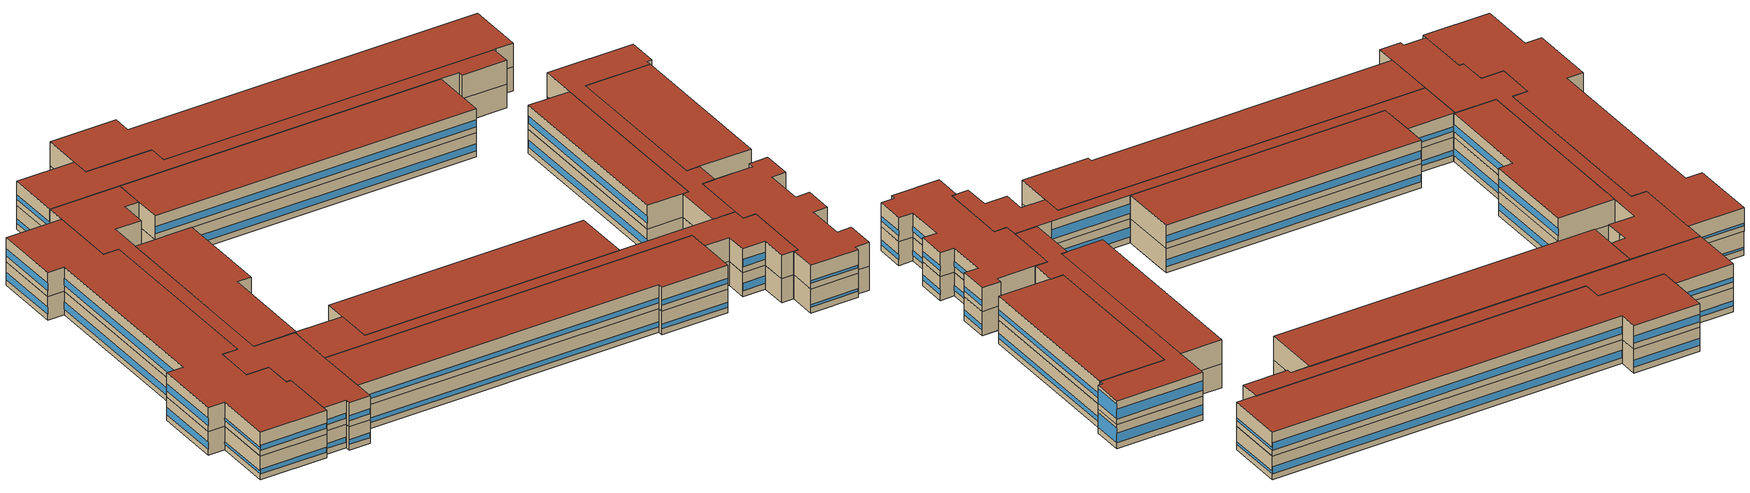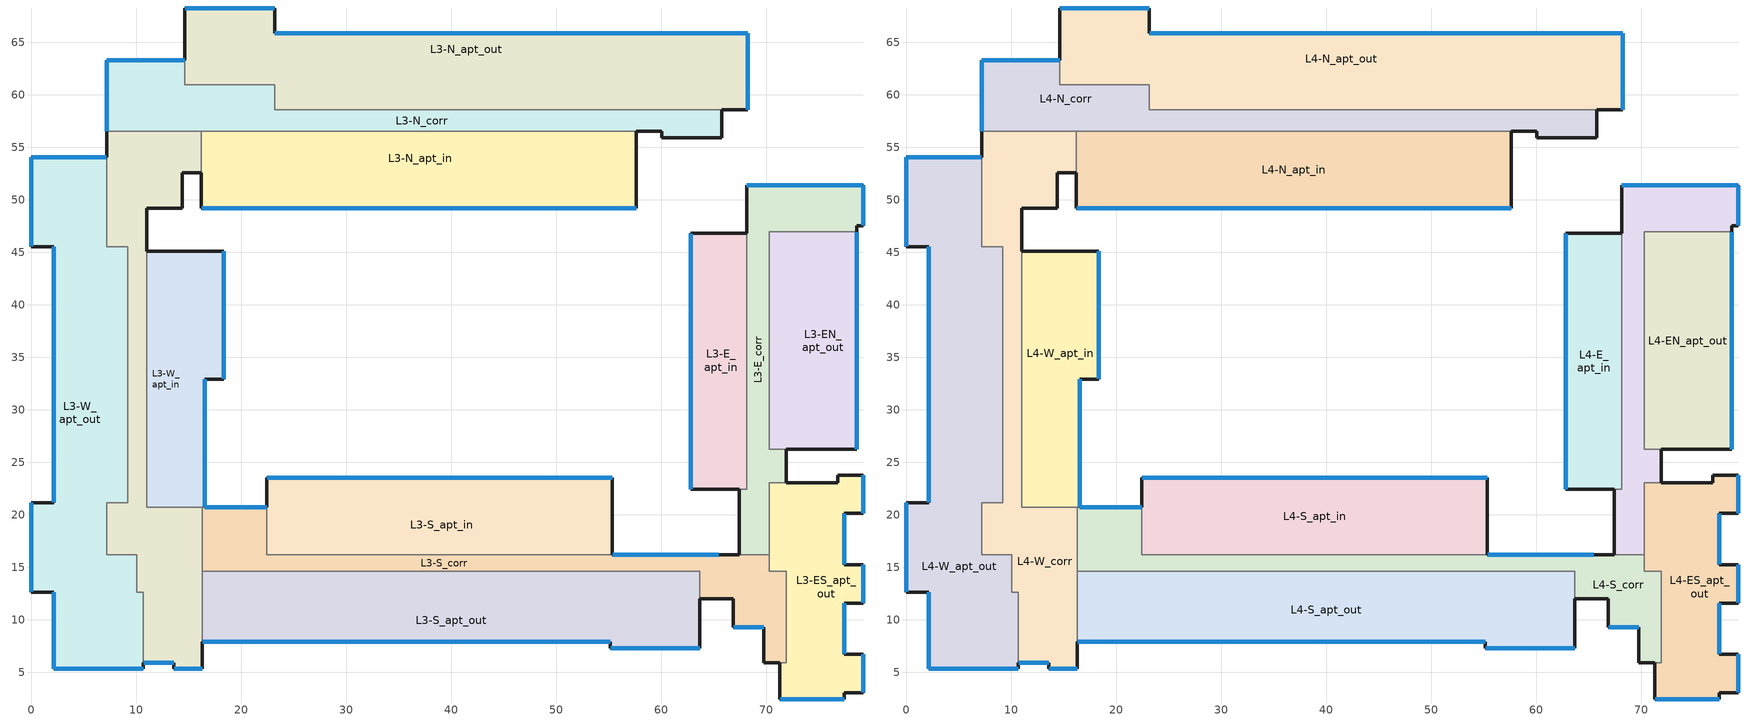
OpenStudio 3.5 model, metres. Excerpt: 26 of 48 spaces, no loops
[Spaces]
L3-ES_apt_out
 floor to L2-E_apt_in: 70.59,23.03 70.59,22.56 70.28,22.56 70.28,23.03 z6.13
 floor to L2-E_corr: 72.24,23.03 72.24,14.59 71.93,14.59 71.93,14.63 70.28,14.63 70.28,22.56 70.59,22.56 70.59,23.03 z6.13; 77.11,23.77 77.11,23.03 76.81,23.03 76.81,23.77 z6.13
 floor to L2-S_corr: 72.24,14.59 72.24,5.92 71.93,5.92 71.93,14.59 z6.13
 floor ground: 71.63,5.92 71.63,2.44 71.32,2.44 71.32,5.92 z6.13
 floor to L2-ES_apt_out: 79.25,23.77 79.25,20.12 77.46,20.12 77.46,15.24 79.25,15.24 79.25,11.58 77.46,11.58 77.46,6.71 79.25,6.71 79.25,3.05 77.46,3.05 77.46,2.44 71.63,2.44 71.63,5.92 72.24,5.92 72.24,23.03 77.11,23.03 77.11,23.77 z6.13
 wall outside: 71.32,5.92 71.32,2.44 77.46,2.44 77.46,3.05 79.25,3.05 79.25,6.71 77.46,6.71 77.46,11.58 79.25,11.58 79.25,15.24 77.46,15.24 77.46,20.12 79.25,20.12 79.25,23.77 76.81,23.77 76.81,23.03 71.93,23.03 z6.13:9.2
 wall to L3-S_corr: 70.28,16.19 70.28,14.63 71.93,14.63 71.93,5.92 71.32,5.92 z6.13:9.2
 wall to L3-E_corr: 71.93,23.03 70.28,23.03 70.28,16.19 z6.13:9.2
 window: 71.35,2.44 77.43,2.44 z6.89:7.2; 77.46,6.73 77.46,11.56 / 77.46,15.27 77.46,20.09 z6.89:7.51; 79.25,20.14 79.25,23.75 / 79.25,11.61 79.25,15.21 / 79.25,3.07 79.25,6.68 z6.89:7.52
L3-W_apt_out
 floor to L2-W_corr: 10.06,16.19 10.06,12.62 7.18,12.62 7.18,16.19 z6.13; 9.17,45.54 9.17,21.16 7.18,21.16 7.18,45.54 z6.13
 floor ground: 7.18,54.07 7.18,12.62 10.67,12.62 10.67,5.31 2.13,5.31 2.13,12.62 0,12.62 0,21.16 2.13,21.16 2.13,45.54 0,45.54 0,54.07 z6.13
 wall outside: 7.18,54.07 0,54.07 0,45.54 2.13,45.54 2.13,21.16 0,21.16 0,12.62 2.13,12.62 2.13,5.31 10.67,5.31 10.67,5.92 z6.13:9.2
 wall to L3-W_corr: 10.67,5.92 10.67,12.62 10.06,12.62 10.06,16.19 7.18,16.19 7.18,21.16 9.17,21.16 9.17,45.54 7.18,45.54 7.18,54.07 z6.13:9.2
 window: 7.15,54.07 0.03,54.07 / 2.13,12.6 2.13,5.33 z6.89:7.2; 2.13,45.51 2.13,21.18 / 0,21.13 0,12.65 / 0,54.05 0,45.56 z6.89:7.82; 2.16,5.31 10.64,5.31 z6.89:7.51
L3-W_corr
 floor to L2-W_corr: 16.19,56.53 16.19,52.9 9.17,52.9 9.17,45.54 7.18,45.54 7.18,55.42 7.79,55.42 7.79,56.53 z6.13; 9.17,21.16 9.17,16.51 13.58,16.51 13.58,12.62 10.06,12.62 10.06,16.19 7.18,16.19 7.18,21.16 z6.13
 floor ground: 7.79,56.53 7.79,55.42 7.18,55.42 7.18,56.53 z6.13; 16.29,20.73 16.29,18.75 14.63,18.75 14.63,20.73 z6.13; 16.19,52.9 16.19,52.57 14.63,52.57 14.63,52.9 z6.13
 floor to L2-W_apt_out: 10.67,12.62 13.58,12.62 13.58,5.92 10.67,5.92 z6.13
 floor to L2-S_corr: 16.29,18.75 16.29,5.31 13.58,5.31 13.58,16.51 14.63,16.51 14.63,18.75 z6.13
 floor to L2-W_apt_in: 14.63,52.9 14.63,52.57 14.36,52.57 14.36,49.21 11.01,49.21 11.01,20.73 14.63,20.73 14.63,16.51 9.17,16.51 9.17,52.9 z6.13
 wall outside: 10.67,5.92 13.58,5.92 13.58,5.31 16.29,5.31 16.29,7.89 / 7.18,56.53 7.18,54.07 / 11.01,45.11 11.01,49.21 14.36,49.21 14.36,51.38 14.36,52.57 16.19,52.57 z6.13:9.2
 wall to L3-W_apt_in: 16.29,20.73 11.01,20.73 11.01,45.11 z6.13:9.2
 wall to L3-S_corr: 16.29,14.59 16.29,20.73 z6.13:9.2
 wall to L3-S_apt_out: 16.29,7.89 16.29,14.59 z6.13:9.2
 wall to L3-N_corr: 16.19,56.53 7.18,56.53 z6.13:9.2
 wall to L3-N_apt_in: 16.19,52.57 16.19,56.53 z6.13:9.2
 window: 10.69,5.92 13.55,5.92 / 13.6,5.31 16.27,5.31 z6.89:7.52
L3-S_corr
 floor to L2-S_corr: 17.35,18.75 17.35,16.51 22.43,16.51 22.43,16.19 22.86,16.19 22.86,14.59 16.29,14.59 16.29,18.75 z6.13; 71.93,14.59 71.93,5.92 69.78,5.92 69.78,9.27 66.88,9.27 66.88,12.01 63.7,12.01 63.7,14.59 z6.13
 floor to L2-E_corr: 70.28,16.19 70.28,14.63 71.93,14.63 71.93,14.59 67.86,14.59 67.86,16.19 z6.13
 floor to L2-S_apt_in: 55.78,16.19 55.78,14.59 22.86,14.59 22.86,16.19 z6.13
 floor ground: 22.43,20.73 22.43,16.51 17.35,16.51 17.35,18.75 16.29,18.75 16.29,20.73 z6.13; 67.86,16.19 67.86,14.59 55.78,14.59 55.78,16.19 z6.13
 wall outside: 67.42,16.19 65.51,16.19 55.35,16.19 / 63.7,12.01 66.88,12.01 66.88,9.27 69.78,9.27 69.78,5.92 71.32,5.92 / 22.43,20.73 16.5,20.73 z6.13:9.2
 wall to L3-E_corr: 70.28,16.19 67.42,16.19 z6.13:9.2
 wall to L3-S_apt_out: 16.29,14.59 63.7,14.59 63.7,12.01 z6.13:9.2
 wall to L3-W_apt_in: 16.5,20.73 16.29,20.73 z6.13:9.2
 wall to L3-S_apt_in: 55.35,16.19 22.43,16.19 22.43,20.73 z6.13:9.2
 window: 66.91,9.27 69.76,9.27 z6.89:7.83; 22.4,20.73 16.52,20.73 z6.89:7.51; 65.48,16.19 55.37,16.19 z6.89:8.13
L3-S_apt_out
 floor to L2-S_corr: 63.7,14.59 63.7,12.01 55.17,12.01 55.17,12.62 16.29,12.62 16.29,14.59 z6.13
 floor to L2-S_apt_out: 55.17,12.62 55.17,12.01 63.7,12.01 63.7,7.28 55.17,7.28 55.17,7.89 16.29,7.89 16.29,12.62 z6.13
 wall outside: 16.29,7.89 55.17,7.89 55.17,7.28 63.7,7.28 63.7,12.01 z6.13:9.2
 window: 16.32,7.89 55.14,7.89 / 55.19,7.28 63.68,7.28 z6.89:7.51
L3-S_apt_in
 floor to L2-S_corr: 22.86,16.51 22.86,16.19 22.43,16.19 22.43,16.51 z6.13
 floor to L2-S_apt_in: 55.35,21.91 55.35,16.19 22.86,16.19 22.86,21.91 z6.13
 floor ground: 55.35,23.51 55.35,21.91 22.86,21.91 22.86,16.51 22.43,16.51 22.43,23.51 z6.13
 wall outside: 55.35,16.19 55.35,23.51 22.43,23.51 22.43,20.73 z6.13:9.2
 window: 55.32,23.51 22.45,23.51 z6.89:7.82
L3-E_corr
 floor to L2-EN_apt_out: 78.64,47.55 78.64,46.94 72.24,46.94 72.24,47.55 z6.13
 floor to L2-E_corr: 71.93,26.21 71.93,23.03 70.59,23.03 70.59,26.21 z6.13; 70.28,22.56 70.28,16.19 67.86,16.19 67.86,22.42 68.15,22.42 68.15,22.56 z6.13; 79.25,51.38 79.25,47.55 72.24,47.55 72.24,46.94 70.59,46.94 70.59,51.38 z6.13
 floor to L2-E_apt_in: 70.28,46.94 70.28,26.21 70.59,26.21 70.59,23.03 70.28,23.03 70.28,22.56 68.15,22.56 68.15,46.94 z6.13
 floor ground: 67.86,22.42 67.86,16.19 67.42,16.19 67.42,22.42 z6.13; 70.59,51.38 70.59,46.94 68.15,46.94 68.15,51.38 z6.13
 wall outside: 67.42,22.42 67.42,16.19 / 78.64,46.94 78.64,47.55 79.25,47.55 79.25,51.38 68.15,51.38 68.15,46.8 / 71.93,23.03 71.93,26.21 z6.13:9.2
 wall to L3-E_apt_in: 68.15,46.8 68.15,22.42 67.42,22.42 z6.13:9.2
 wall to L3-EN_apt_out: 71.93,26.21 70.28,26.21 70.28,46.94 78.64,46.94 z6.13:9.2
 window: 79.22,51.38 68.17,51.38 z6.89:8.13; 79.25,47.57 79.25,51.36 z6.89:8.76
L3-W_apt_in
 floor ground: 18.32,45.11 18.32,32.92 16.5,32.92 16.5,20.73 14.63,20.73 14.63,45.11 z6.13
 floor to L2-W_apt_in: 14.63,45.11 14.63,20.73 11.01,20.73 11.01,45.11 z6.13
 wall outside: 16.5,20.73 16.5,32.92 18.32,32.92 18.32,45.11 11.01,45.11 z6.13:9.2
 window: 16.5,20.75 16.5,32.89 / 18.32,32.94 18.32,45.09 z6.89:7.82
L3-E_apt_in
 floor to L2-E_corr: 68.15,22.56 68.15,22.42 67.86,22.42 67.86,22.56 z6.13
 floor ground: 63.27,46.8 63.27,22.56 67.86,22.56 67.86,22.42 62.84,22.42 62.84,46.8 z6.13
 floor to L2-E_apt_in: 68.15,46.8 68.15,22.56 63.27,22.56 63.27,46.8 z6.13
 wall outside: 68.15,46.8 62.84,46.8 62.84,22.42 67.42,22.42 z6.13:9.2
 window: 62.84,46.77 62.84,22.44 z6.89:7.82
L3-EN_apt_out
 floor to L2-E_apt_in: 70.59,46.94 70.59,26.21 70.28,26.21 70.28,46.94 z6.13
 floor to L2-E_corr: 72.24,46.94 72.24,26.21 70.59,26.21 70.59,46.94 z6.13
 floor to L2-EN_apt_out: 78.64,46.94 78.64,26.21 72.24,26.21 72.24,46.94 z6.13
 wall outside: 71.93,26.21 78.64,26.21 78.64,46.94 z6.13:9.2
 window: 78.64,26.24 78.64,46.91 z6.89:7.51
L3-N_apt_in
 floor to L2-W_corr: 16.45,56.53 16.45,52.9 16.19,52.9 16.19,56.53 z6.13
 floor to L2-N_apt_in: 57.65,56.53 57.65,51.38 16.45,51.38 16.45,56.53 z6.13
 floor ground: 16.45,52.9 16.45,51.38 57.65,51.38 57.65,49.21 16.19,49.21 16.19,52.9 z6.13
 wall outside: 16.19,52.57 16.19,49.21 57.65,49.21 57.65,56.53 z6.13:9.2
 wall to L3-N_corr: 57.65,56.53 16.19,56.53 z6.13:9.2
 window: 16.22,49.21 57.62,49.21 z6.89:7.82
L3-N_corr
 floor ground: 14.63,63.28 14.63,60.35 11.41,60.35 11.41,62.18 7.79,62.18 7.79,56.53 7.18,56.53 7.18,63.28 z6.13; 65.79,55.93 65.79,55.92 60.06,55.92 60.06,55.93 z6.13
 floor to L2-W_corr: 7.79,58.56 16.45,58.56 16.45,56.53 7.79,56.53 z6.13
 floor to L2-N_apt_in: 57.9,58.56 57.9,56.53 16.45,56.53 16.45,58.56 z6.13
 floor to L2-N_corr: 11.41,62.18 11.41,60.35 14.63,60.35 14.63,60.96 23.16,60.96 23.16,58.56 7.79,58.56 7.79,62.18 z6.13; 57.9,58.56 65.79,58.56 65.79,55.93 60.06,55.93 60.06,56.53 57.9,56.53 z6.13
 wall outside: 14.63,63.28 7.18,63.28 7.18,56.53 / 57.65,56.53 60.06,56.53 60.06,55.92 65.79,55.92 65.79,58.56 z6.13:9.2
 wall to L3-N_apt_out: 65.79,58.56 23.16,58.56 23.16,60.96 14.63,60.96 14.63,63.28 z6.13:9.2
 window: 14.61,63.28 7.2,63.28 / 7.18,63.26 7.18,56.55 z6.89:7.51
L3-N_apt_out
 floor to L2-N_corr: 23.16,60.35 66.05,60.35 66.05,58.56 23.16,58.56 z6.13
 floor to L2-N_apt_out: 23.16,68.28 23.16,65.87 68.28,65.87 68.28,60.35 23.16,60.35 23.16,60.96 14.63,60.96 14.63,68.28 z6.13
 floor ground: 68.28,60.35 68.28,58.56 66.05,58.56 66.05,60.35 z6.13
 wall outside: 65.79,58.56 66.05,58.56 68.28,58.56 68.28,65.87 23.16,65.87 23.16,68.28 14.63,68.28 14.63,63.28 z6.13:9.2
 window: 68.25,65.87 23.19,65.87 / 23.14,68.28 14.66,68.28 z6.89:7.82; 68.28,58.59 68.28,65.85 z6.89:7.2
L4-ES_apt_out
 floor to L3-ES_apt_out: 79.25,23.77 79.25,20.12 77.46,20.12 77.46,15.24 79.25,15.24 79.25,11.58 77.46,11.58 77.46,6.71 79.25,6.71 79.25,3.05 77.46,3.05 77.46,2.44 71.32,2.44 71.32,5.92 71.93,5.92 71.93,14.63 70.28,14.63 70.28,23.03 76.81,23.03 76.81,23.77 z9.2
 wall outside: 71.32,5.92 71.32,2.44 77.46,2.44 77.46,3.05 79.25,3.05 79.25,6.71 77.46,6.71 77.46,11.58 79.25,11.58 79.25,15.24 77.46,15.24 77.46,20.12 79.25,20.12 79.25,23.77 76.81,23.77 76.81,23.03 71.93,23.03 z9.2:12.27
 wall to L4-S_corr: 70.28,16.19 70.28,14.63 71.93,14.63 71.93,5.92 71.32,5.92 z9.2:12.27
 wall to L4-E_corr: 71.93,23.03 70.28,23.03 70.28,16.19 z9.2:12.27
 window: 71.35,2.44 77.43,2.44 z9.96:10.27; 77.46,6.73 77.46,11.56 / 77.46,15.27 77.46,20.09 / 79.25,3.07 79.25,6.68 / 79.25,11.61 79.25,15.21 / 79.25,20.14 79.25,23.75 z9.96:10.58
 roof outside: 77.46,2.44 77.46,3.05 79.25,3.05 79.25,6.71 77.46,6.71 77.46,11.58 79.25,11.58 79.25,15.24 77.46,15.24 77.46,20.12 79.25,20.12 79.25,23.77 76.81,23.77 76.81,23.03 70.28,23.03 70.28,14.63 71.93,14.63 71.93,5.92 71.32,5.92 71.32,2.44 z12.27
L4-W_apt_out
 floor to L3-W_apt_out: 7.18,54.07 7.18,45.54 9.17,45.54 9.17,21.16 7.18,21.16 7.18,16.19 10.06,16.19 10.06,12.62 10.67,12.62 10.67,5.31 2.13,5.31 2.13,12.62 0,12.62 0,21.16 2.13,21.16 2.13,45.54 0,45.54 0,54.07 z9.2
 wall outside: 7.18,54.07 0,54.07 0,45.54 2.13,45.54 2.13,21.16 0,21.16 0,12.62 2.13,12.62 2.13,5.31 10.67,5.31 10.67,5.92 z9.2:12.27
 wall to L4-W_corr: 10.67,5.92 10.67,12.62 10.06,12.62 10.06,16.19 7.18,16.19 7.18,21.16 9.17,21.16 9.17,45.54 7.18,45.54 7.18,54.07 z9.2:12.27
 window: 7.15,54.07 0.03,54.07 / 2.13,12.6 2.13,5.33 z9.96:10.27; 2.13,45.51 2.13,21.18 z9.96:10.88; 0,54.05 0,45.56 / 0,21.13 0,12.65 z9.96:10.89; 2.16,5.31 10.64,5.31 z9.96:10.58
 roof outside: 10.67,5.31 10.67,12.62 10.06,12.62 10.06,16.19 7.18,16.19 7.18,21.16 9.17,21.16 9.17,45.54 7.18,45.54 7.18,54.07 0,54.07 0,45.54 2.13,45.54 2.13,21.16 0,21.16 0,12.62 2.13,12.62 2.13,5.31 z12.27
L4-W_corr
 floor to L3-W_corr: 16.19,56.53 16.19,52.57 14.36,52.57 14.36,49.21 11.01,49.21 11.01,20.73 16.29,20.73 16.29,5.31 13.58,5.31 13.58,5.92 10.67,5.92 10.67,12.62 10.06,12.62 10.06,16.19 7.18,16.19 7.18,21.16 9.17,21.16 9.17,45.54 7.18,45.54 7.18,56.53 z9.2
 wall outside: 7.18,56.53 7.18,54.07 / 11.01,45.11 11.01,49.21 14.36,49.21 14.36,51.38 14.36,52.57 16.19,52.57 / 10.67,5.92 13.58,5.92 13.58,5.31 16.29,5.31 16.29,7.89 z9.2:12.27
 wall to L4-N_corr: 16.19,56.53 7.18,56.53 z9.2:12.27
 wall to L4-N_apt_in: 16.19,52.57 16.19,56.53 z9.2:12.27
 wall to L4-W_apt_in: 16.29,20.73 11.01,20.73 11.01,45.11 z9.2:12.27
 wall to L4-S_corr: 16.29,14.59 16.29,20.73 z9.2:12.27
 wall to L4-S_apt_out: 16.29,7.89 16.29,14.59 z9.2:12.27
 window: 13.6,5.31 16.27,5.31 / 10.69,5.92 13.55,5.92 z9.96:10.59
 roof outside: 16.29,5.31 16.29,20.73 11.01,20.73 11.01,49.21 14.36,49.21 14.36,52.57 16.19,52.57 16.19,56.53 7.18,56.53 7.18,45.54 9.17,45.54 9.17,21.16 7.18,21.16 7.18,16.19 10.06,16.19 10.06,12.62 10.67,12.62 10.67,5.92 13.58,5.92 13.58,5.31 z12.27
L4-S_corr
 floor to L3-S_corr: 22.43,20.73 22.43,16.19 70.28,16.19 70.28,14.63 71.93,14.63 71.93,5.92 69.78,5.92 69.78,9.27 66.88,9.27 66.88,12.01 63.7,12.01 63.7,14.59 16.29,14.59 16.29,20.73 z9.2
 wall outside: 22.43,20.73 16.5,20.73 / 67.42,16.19 65.51,16.19 55.35,16.19 / 63.7,12.01 66.88,12.01 66.88,9.27 69.78,9.27 69.78,5.92 71.32,5.92 z9.2:12.27
 wall to L4-S_apt_out: 16.29,14.59 63.7,14.59 63.7,12.01 z9.2:12.27
 wall to L4-W_apt_in: 16.5,20.73 16.29,20.73 z9.2:12.27
 wall to L4-S_apt_in: 55.35,16.19 22.43,16.19 22.43,20.73 z9.2:12.27
 wall to L4-E_corr: 70.28,16.19 67.42,16.19 z9.2:12.27
 window: 66.91,9.27 69.76,9.27 z9.96:10.9; 22.4,20.73 16.52,20.73 z9.96:10.58; 65.48,16.19 55.37,16.19 z9.96:11.19
 roof outside: 71.93,5.92 71.93,14.63 70.28,14.63 70.28,16.19 22.43,16.19 22.43,20.73 16.29,20.73 16.29,14.59 63.7,14.59 63.7,12.01 66.88,12.01 66.88,9.27 69.78,9.27 69.78,5.92 z12.27
L4-S_apt_out
 floor to L3-S_apt_out: 63.7,14.59 63.7,7.28 55.17,7.28 55.17,7.89 16.29,7.89 16.29,14.59 z9.2
 wall outside: 16.29,7.89 55.17,7.89 55.17,7.28 63.7,7.28 63.7,12.01 z9.2:12.27
 window: 55.19,7.28 63.68,7.28 / 16.32,7.89 55.14,7.89 z9.96:10.58
 roof outside: 63.7,7.28 63.7,14.59 16.29,14.59 16.29,7.89 55.17,7.89 55.17,7.28 z12.27
L4-S_apt_in
 floor to L3-S_apt_in: 55.35,23.51 55.35,16.19 22.43,16.19 22.43,23.51 z9.2
 wall outside: 55.35,16.19 55.35,23.51 22.43,23.51 22.43,20.73 z9.2:12.27
 window: 55.32,23.51 22.45,23.51 z9.96:10.88
 roof outside: 55.35,16.19 55.35,23.51 22.43,23.51 22.43,16.19 z12.27
L4-E_corr
 floor to L3-E_corr: 79.25,51.38 79.25,47.55 78.64,47.55 78.64,46.94 70.28,46.94 70.28,26.21 71.93,26.21 71.93,23.03 70.28,23.03 70.28,16.19 67.42,16.19 67.42,22.42 68.15,22.42 68.15,51.38 z9.2
 wall outside: 67.42,22.42 67.42,16.19 / 78.64,46.94 78.64,47.55 79.25,47.55 79.25,51.38 68.15,51.38 68.15,46.8 / 71.93,23.03 71.93,26.21 z9.2:12.27
 wall to L4-E_apt_in: 68.15,46.8 68.15,22.42 67.42,22.42 z9.2:12.27
 wall to L4-EN_apt_out: 71.93,26.21 70.28,26.21 70.28,46.94 78.64,46.94 z9.2:12.27
 window: 79.22,51.38 68.17,51.38 z9.96:11.19; 79.25,47.57 79.25,51.36 z9.96:11.83
 roof outside: 70.28,16.19 70.28,23.03 71.93,23.03 71.93,26.21 70.28,26.21 70.28,46.94 78.64,46.94 78.64,47.55 79.25,47.55 79.25,51.38 68.15,51.38 68.15,22.42 67.42,22.42 67.42,16.19 z12.27
L4-W_apt_in
 floor to L3-W_apt_in: 18.32,45.11 18.32,32.92 16.5,32.92 16.5,20.73 11.01,20.73 11.01,45.11 z9.2
 wall outside: 16.5,20.73 16.5,32.92 18.32,32.92 18.32,45.11 11.01,45.11 z9.2:12.27
 window: 18.32,32.94 18.32,45.09 / 16.5,20.75 16.5,32.89 z9.96:10.89
 roof outside: 16.5,20.73 16.5,32.92 18.32,32.92 18.32,45.11 11.01,45.11 11.01,20.73 z12.27
L4-E_apt_in
 floor to L3-E_apt_in: 68.15,46.8 68.15,22.42 62.84,22.42 62.84,46.8 z9.2
 wall outside: 68.15,46.8 62.84,46.8 62.84,22.42 67.42,22.42 z9.2:12.27
 window: 62.84,46.77 62.84,22.44 z9.96:10.88
 roof outside: 68.15,22.42 68.15,46.8 62.84,46.8 62.84,22.42 z12.27
L4-EN_apt_out
 floor to L3-EN_apt_out: 70.28,46.94 78.64,46.94 78.64,26.21 70.28,26.21 z9.2
 wall outside: 71.93,26.21 78.64,26.21 78.64,46.94 z9.2:12.27
 window: 78.64,26.24 78.64,46.91 z9.96:10.58
 roof outside: 78.64,26.21 78.64,46.94 70.28,46.94 70.28,26.21 z12.27
L4-N_apt_in
 floor to L3-N_apt_in: 57.65,56.53 57.65,49.21 16.19,49.21 16.19,56.53 z9.2
 wall outside: 16.19,52.57 16.19,49.21 57.65,49.21 57.65,56.53 z9.2:12.27
 wall to L4-N_corr: 57.65,56.53 16.19,56.53 z9.2:12.27
 window: 16.22,49.21 57.62,49.21 z9.96:10.88
 roof outside: 57.65,49.21 57.65,56.53 16.19,56.53 16.19,49.21 z12.27
L4-N_corr
 floor to L3-N_corr: 14.63,63.28 14.63,60.96 23.16,60.96 23.16,58.56 65.79,58.56 65.79,55.92 60.06,55.92 60.06,56.53 7.18,56.53 7.18,63.28 z9.2
 wall outside: 14.63,63.28 7.18,63.28 7.18,56.53 / 57.65,56.53 60.06,56.53 60.06,55.92 65.79,55.92 65.79,58.56 z9.2:12.27
 wall to L4-N_apt_out: 65.79,58.56 23.16,58.56 23.16,60.96 14.63,60.96 14.63,63.28 z9.2:12.27
 window: 14.6,63.28 7.2,63.28 / 7.18,63.26 7.18,56.55 z9.96:10.58
 roof outside: 65.79,55.92 65.79,58.56 23.16,58.56 23.16,60.96 14.63,60.96 14.63,63.28 7.18,63.28 7.18,56.53 60.06,56.53 60.06,55.92 z12.27
L4-N_apt_out
 floor to L3-N_apt_out: 23.16,68.28 23.16,65.87 68.28,65.87 68.28,58.56 23.16,58.56 23.16,60.96 14.63,60.96 14.63,68.28 z9.2
 wall outside: 65.79,58.56 66.05,58.56 68.28,58.56 68.28,65.87 23.16,65.87 23.16,68.28 14.63,68.28 14.63,63.28 z9.2:12.27
 window: 68.25,65.87 23.19,65.87 z9.96:10.88; 23.14,68.28 14.66,68.28 z9.96:10.89; 68.28,58.59 68.28,65.85 z9.96:10.27
 roof outside: 68.28,58.56 68.28,65.87 23.16,65.87 23.16,68.28 14.63,68.28 14.63,60.96 23.16,60.96 23.16,58.56 z12.27
[Building]
M6 Prop: Building Sector Type=Residential; Nominal Floor to Floor Height {m}=3.048; Space Type=M6 Mid-riseApartment Apartment; Default Construction Set=M6 ClimateZone 5-6 (m apt) ConstSet; Default Schedule Set=Mid-riseApartment Apartment Schedules
[ClimateZones]
Climate Zone Institution Name 1=ASHRAE; Climate Zone Document Name 1=ANSI/ASHRAE Standard 169; Climate Zone Document Year 1=2006; Climate Zone Institution Name 2=CEC; Climate Zone Document Name 2=California Climate Zone Descriptions; Climate Zone Document Year 2=1995
[Site]
Broomfield Jeffco  Boulder   S: Latitude {deg}=40.13; Longitude {deg}=-105.24; Time Zone {hr}=-7; Elevation {m}=1689
[SizingPeriod:DesignDay] Barometric Pressure {Pa}=81198; Sky Clearness=0; Rain Indicator=No; Snow Indicator=No; Day of Month=21; Daylight Saving Time Indicator=No; Dry-Bulb Temperature Range Modifier Type=DefaultMultipliers
Name | Maximum Dry-Bulb Temperature {C} | Daily Dry-Bulb Temperature Range {deltaC} | Wind Speed {m/s} | Wind Direction {deg} | Month | Day Type | Humidity Condition Type | Wetbulb or DewPoint at Maximum Dry-Bulb {C} | Solar Model Indicator | ASHRAE Clear Sky Optical Depth for Beam Irradiance | ASHRAE Clear Sky Optical Depth for Diffuse Irradiance
Denver Centennial  Golden   N Ann Htg 99.6% Condns DB | -18.8 | 0 | 3 | 340 | 12 | WinterDesignDay | Wetbulb | -18.8 | ASHRAEClearSky
Denver Centennial  Golden   N Ann Clg .4% Condns DP=>MDB | 20.2 | 15.2 | 4.9 | 0 | 7 | SummerDesignDay | Dewpoint | 16.1 | ASHRAETau | 0.424 | 2.025
Denver Centennial  Golden   N Ann Htg Wind 99.6% Condns WS=>MCDB | 3.9 | 0 | 12.2 | 340 | 12 | WinterDesignDay | Wetbulb | 3.9 | ASHRAEClearSky
Denver Centennial  Golden   N Ann Clg .4% Condns DB=>MWB | 33 | 15.2 | 4.9 | 0 | 7 | SummerDesignDay | Wetbulb | 15.7 | ASHRAETau | 0.424 | 2.025
[DefaultSurfaceConstructions]
Name | Floor Construction | Wall Construction | Roof Ceiling Construction
ASHRAE 90.1-2004 ClimateZone 5-6 (m apt) Exterior DefSurfCons | 000 ExtSlabCarpet 4in ClimateZone 1-8 | M6 ExtWall WoodFrame ClimateZone 4-6 | M6 ExtRoof IEAD ClimateZone 5-6
000 Interior DefSurfCons 2 | 000 Interior Floor | 000 Interior Wall | 000 Interior Ceiling
000 Ground DefSurfCons 2 | 000 ExtSlabCarpet 4in ClimateZone 1-8 | 000 ExtSlabCarpet 4in ClimateZone 1-8 | 000 ExtSlabCarpet 4in ClimateZone 1-8
[Construction]
000 ExtSlabCarpet 4in ClimateZone 1-8: MAT-CC05 4 HW CONCRETE, CP02 CARPET PAD
000 Interior Wall: 000 G01a 19mm gypsum board, 000 F04 Wall air space resistance, 000 G01a 19mm gypsum board
000 Interior Ceiling: 000 M11 100mm lightweight concrete, 000 F05 Ceiling air space resistance, 000 F16 Acoustic tile
000 Exterior Door: 000 F08 Metal surface, 000 I01 25mm insulation board
000 Exterior Window: 000 Clear 3mm, 000 Air 13mm, 000 Clear 3mm
000 Interior Window: 000 Clear 3mm
000 Interior Door; 000 Interior Partition: 000 G05 25mm wood
M6 Win CZ 5 0.26_0.24: Fixed Window U0.26/S0.24/V0.65
M6 ExtWall WoodFrame ClimateZone 4-6: 1IN Stucco 2, Wood Frame NonRes Wall Insulation-3.45, 1/2IN Gypsum 2
M6 ExtRoof IEAD ClimateZone 5-6: Roof Membrane 1, IEAD NonRes Roof Insulation-5.75, Metal Roofing
000 Interior Floor: 000 F16 Acoustic tile, 000 F05 Ceiling air space resistance, 000 M11 100mm lightweight concrete
[Material]
Name | Roughness | Thickness {m} | Conductivity {W/m-K} | Density {kg/m3} | Specific Heat {J/kg-K} | Thermal Absorptance | Solar Absorptance | Visible Absorptance
MAT-CC05 4 HW CONCRETE | Rough | 0.1016 | 1.311 | 2240 | 836.8 | 0.9 | 0.7 | 0.7
Metal Roofing | MediumSmooth | 0.0015 | 45.006 | 7680 | 418.4 | 0.9 | 0.3 | 0.3
000 G01a 19mm gypsum board | MediumSmooth | 0.019 | 0.16 | 800 | 1090
000 M11 100mm lightweight concrete | MediumRough | 0.1016 | 0.53 | 1280 | 840
000 F16 Acoustic tile | MediumSmooth | 0.0191 | 0.06 | 368 | 590
000 F08 Metal surface | Smooth | 0.0008 | 45.28 | 7824 | 500
000 I01 25mm insulation board | MediumRough | 0.0254 | 0.03 | 43 | 1210
000 G05 25mm wood | MediumSmooth | 0.0254 | 0.15 | 608 | 1630
Roof Membrane 1 | VeryRough | 0.0095 | 0.16 | 1121.29 | 1460 | 0.9 | 0.7 | 0.7
IEAD NonRes Roof Insulation-5.75 | MediumRough | 0.268738 | 0.049 | 265 | 836.8 | 0.9 | 0.7 | 0.7
Wood Frame NonRes Wall Insulation-3.45 | MediumRough | 0.153532 | 0.049 | 265 | 836.8 | 0.9 | 0.7 | 0.7
1IN Stucco 2 | Smooth | 0.0253 | 0.6918 | 1858 | 837 | 0.9 | 0.92 | 0.92
1/2IN Gypsum 2 | Smooth | 0.0127 | 0.16 | 784.9 | 830 | 0.9 | 0.92 | 0.92
[Material:NoMass]
CP02 CARPET PAD: Roughness=Smooth; Thermal Resistance {m2-K/W}=0.1; Thermal Absorptance=0.9; Solar Absorptance=0.7; Visible Absorptance=0.8
[Material:AirGap]
Name | Thermal Resistance
000 F04 Wall air space resistance | 0.15
000 F05 Ceiling air space resistance | 0.18
[DefaultSubSurfaceConstructions] Glass Door Construction=000 Exterior Window; Skylight Construction=000 Exterior Window; Tubular Daylight Dome Construction=000 Interior Window; Tubular Daylight Diffuser Construction=000 Interior Window
Name | Fixed Window Construction | Operable Window Construction | Door Construction
ASHRAE 90.1-2004 ClimateZone 5-6 (m apt) Exterior DefSubCons | M6 Win CZ 5 0.26_0.24 | M6 Win CZ 5 0.26_0.24 | 000 Exterior Door
000 Interior DefSubCons 2 | 000 Interior Window | 000 Interior Window | 000 Interior Door
[WindowMaterial:Glazing]
000 Clear 3mm: Optical Data Type=SpectralAverage; Thickness=0.003; Solar Transmittance at Normal Incidence=0.837; Front Side Solar Reflectance at Normal Incidence=0.075; Back Side Solar Reflectance at Normal Incidence=0.075; Visible Transmittance at Normal Incidence=0.898; Front Side Visible Reflectance at Normal Incidence=0.081; Back Side Visible Reflectance at Normal Incidence=0.081; Infrared Transmittance at Normal Incidence=0; Front Side Infrared Hemispherical Emissivity=0.84; Back Side Infrared Hemispherical Emissivity=0.84; Conductivity=0.9
[WindowMaterial:SimpleGlazingSystem]
Fixed Window U0.26/S0.24/V0.65: U-Factor=1.47628; Solar Heat Gain Coefficient=0.24; Visible Transmittance=0.65
[WindowMaterial:Gas]
000 Air 13mm: Gas Type=Air; Thickness=0.0127
[DefaultConstructionSet]
M6 ClimateZone 5-6 (m apt) ConstSet: Default Exterior Surface Constructions=ASHRAE 90.1-2004 ClimateZone 5-6 (m apt) Exterior DefSurfCons; Default Interior Surface Constructions=000 Interior DefSurfCons 2; Default Ground Contact Surface Constructions=000 Ground DefSurfCons 2; Default Exterior SubSurface Constructions=ASHRAE 90.1-2004 ClimateZone 5-6 (m apt) Exterior DefSubCons; Default Interior SubSurface Constructions=000 Interior DefSubCons 2; Interior Partition Construction=000 Interior Partition
[DefaultScheduleSet] People Activity Level Schedule=Mid-riseApartment Activity; Infiltration Schedule=Mid-riseApartment Infil
Name | Number of People Schedule | Lighting Schedule | Electric Equipment Schedule
Mid-riseApartment Corridor Schedules | Mid-riseApartment Corridor Bldg Occ (no lunch) | Mid-riseApartment Corridor Light - MFHR | Mid-riseApartment Corridor Equip MFHR
Mid-riseApartment Apartment Schedules | Mid-riseApartment Apartment Occ | Mid-riseApartment Apartment Light - MFHR | Mid-riseApartment Apartment Equip - MFHR
[Lights:Definition] Design Level Calculation Method=Watts/Area
Name | Watts per Space Floor Area
M6 Mid-riseApartment Apartment LightsDef | 3.336809
M6 Mid-riseApartment Corridor LightsDef | 5.274311
[DesignSpecification:OutdoorAir] Outdoor Air Method=Sum; Outdoor Air Flow per Person=0; Outdoor Air Flow Rate=0; Outdoor Air Flow Air Changes per Hour=0; Outdoor Air Flow Rate Fraction Schedule=Always On Discrete 1
Name | Outdoor Air Flow per Floor Area
Mid-riseApartment Apartment Outdoor Air | 0.000246385
Mid-riseApartment Corridor Outdoor Air | 0.000429509
[People:Definition] Number of People Calculation Method=People/Area; Fraction Radiant=0.3
Name | People per Space Floor Area
Mid-riseApartment Apartment PeopDef | 0.0349504
Mid-riseApartment Corridor PeopDef | 0.0107639
[ElectricEquipment:Definition] Design Level Calculation Method=Watts/Area
Name | Watts per Space Floor Area | Fraction Radiant
M6 Mid-riseApartment Apartment ElecDef | 14.53127 | 0
M6 Mid-riseApartment Corridor ElecDef | 2.15278
[ThermostatSetpoint:DualSetpoint]
Name | Heating Setpoint Temperature Schedule | Cooling Setpoint Temperature Schedule
Thermostat Setpoint Dual Setpoint 1; Thermostat Setpoint Dual Setpoint 23; Thermostat Setpoint Dual Setpoint 24; Thermostat Setpoint Dual Setpoint 25; Thermostat Setpoint Dual Setpoint 27; Thermostat Setpoint Dual Setpoint 28; Thermostat Setpoint Dual Setpoint 30; Thermostat Setpoint Dual Setpoint 31; Thermostat Setpoint Dual Setpoint 33; Thermostat Setpoint Dual Setpoint 34; Thermostat Setpoint Dual Setpoint 36; Thermostat Setpoint Dual Setpoint 37; Thermostat Setpoint Dual Setpoint 38; Thermostat Setpoint Dual Setpoint 40; Thermostat Setpoint Dual Setpoint 41; Thermostat Setpoint Dual Setpoint 43; Thermostat Setpoint Dual Setpoint 44; Thermostat Setpoint Dual Setpoint 46 | Mid-riseApartment Apartment HtgSetp | Mid-riseApartment Apartment ClgSetp
Thermostat Setpoint Dual Setpoint 3; Thermostat Setpoint Dual Setpoint 5; Thermostat Setpoint Dual Setpoint 8; Thermostat Setpoint Dual Setpoint 22 | Corridor HtgSetp | Corridor ClgSetp
[BuildingStory]
Building Story 3; Building Story 4
[Space]
Name | Space Type | Default Schedule Set | Building Story | Thermal Zone | Design Specification Outdoor Air Object
L3-ES_apt_out | M6 Mid-riseApartment Apartment | Mid-riseApartment Apartment Schedules | Building Story 3 | Thermal Zone: L3-ES_apt_out | Mid-riseApartment Apartment Outdoor Air
L4-ES_apt_out | M6 Mid-riseApartment Apartment | Mid-riseApartment Apartment Schedules | Building Story 4 | Thermal Zone: L4-ES_apt_out | Mid-riseApartment Apartment Outdoor Air
L3-W_apt_out | M6 Mid-riseApartment Apartment | Mid-riseApartment Apartment Schedules | Building Story 3 | Thermal Zone: L3-W_apt_out | Mid-riseApartment Apartment Outdoor Air
L3-W_corr | M6 Mid-riseApartment Corridor | Mid-riseApartment Corridor Schedules | Building Story 3 | Thermal Zone: L2-W_corr | Mid-riseApartment Corridor Outdoor Air
L4-W_apt_out | M6 Mid-riseApartment Apartment | Mid-riseApartment Apartment Schedules | Building Story 4 | Thermal Zone: L4-W_apt_out | Mid-riseApartment Apartment Outdoor Air
L4-W_corr | M6 Mid-riseApartment Corridor | Mid-riseApartment Corridor Schedules | Building Story 4 | Thermal Zone: L2-W_corr | Mid-riseApartment Corridor Outdoor Air
L3-S_corr | M6 Mid-riseApartment Corridor | Mid-riseApartment Corridor Schedules | Building Story 3 | Thermal Zone: L1-S_corr | Mid-riseApartment Corridor Outdoor Air
L4-S_corr | M6 Mid-riseApartment Corridor | Mid-riseApartment Corridor Schedules | Building Story 4 | Thermal Zone: L1-S_corr | Mid-riseApartment Corridor Outdoor Air
L3-S_apt_out | M6 Mid-riseApartment Apartment | Mid-riseApartment Apartment Schedules | Building Story 3 | Thermal Zone: L3-S_apt_out | Mid-riseApartment Apartment Outdoor Air
L4-S_apt_out | M6 Mid-riseApartment Apartment | Mid-riseApartment Apartment Schedules | Building Story 4 | Thermal Zone: L4-S_apt_out | Mid-riseApartment Apartment Outdoor Air
L3-S_apt_in | M6 Mid-riseApartment Apartment | Mid-riseApartment Apartment Schedules | Building Story 3 | Thermal Zone: L3-S_apt_in | Mid-riseApartment Apartment Outdoor Air
L3-E_corr | M6 Mid-riseApartment Corridor | Mid-riseApartment Corridor Schedules | Building Story 3 | Thermal Zone: L1-E_corr | Mid-riseApartment Corridor Outdoor Air
L4-S_apt_in | M6 Mid-riseApartment Apartment | Mid-riseApartment Apartment Schedules | Building Story 4 | Thermal Zone: L4-S_apt_in | Mid-riseApartment Apartment Outdoor Air
L4-E_corr | M6 Mid-riseApartment Corridor | Mid-riseApartment Corridor Schedules | Building Story 4 | Thermal Zone: L1-E_corr | Mid-riseApartment Corridor Outdoor Air
L3-W_apt_in | M6 Mid-riseApartment Apartment | Mid-riseApartment Apartment Schedules | Building Story 3 | Thermal Zone: L3-W_apt_in | Mid-riseApartment Apartment Outdoor Air
L4-W_apt_in | M6 Mid-riseApartment Apartment | Mid-riseApartment Apartment Schedules | Building Story 4 | Thermal Zone: L4-W_apt_in | Mid-riseApartment Apartment Outdoor Air
L3-E_apt_in | M6 Mid-riseApartment Apartment | Mid-riseApartment Apartment Schedules | Building Story 3 | Thermal Zone: L3-E_apt_in | Mid-riseApartment Apartment Outdoor Air
L4-E_apt_in | M6 Mid-riseApartment Apartment | Mid-riseApartment Apartment Schedules | Building Story 4 | Thermal Zone: L4-E_apt_in | Mid-riseApartment Apartment Outdoor Air
L3-EN_apt_out | M6 Mid-riseApartment Apartment | Mid-riseApartment Apartment Schedules | Building Story 3 | Thermal Zone: L3-EN_apt_out | Mid-riseApartment Apartment Outdoor Air
L4-EN_apt_out | M6 Mid-riseApartment Apartment | Mid-riseApartment Apartment Schedules | Building Story 4 | Thermal Zone: L4-EN_apt_out | Mid-riseApartment Apartment Outdoor Air
L3-N_apt_in | M6 Mid-riseApartment Apartment | Mid-riseApartment Apartment Schedules | Building Story 3 | Thermal Zone: L3-N_apt_in | Mid-riseApartment Apartment Outdoor Air
L4-N_apt_in | M6 Mid-riseApartment Apartment | Mid-riseApartment Apartment Schedules | Building Story 4 | Thermal Zone: L4-N_apt_in | Mid-riseApartment Apartment Outdoor Air
L3-N_corr | M6 Mid-riseApartment Corridor | Mid-riseApartment Corridor Schedules | Building Story 3 | Thermal Zone: L1-N_corr | Mid-riseApartment Corridor Outdoor Air
L4-N_corr | M6 Mid-riseApartment Corridor | Mid-riseApartment Corridor Schedules | Building Story 4 | Thermal Zone: L1-N_corr | Mid-riseApartment Corridor Outdoor Air
L3-N_apt_out | M6 Mid-riseApartment Apartment | Mid-riseApartment Apartment Schedules | Building Story 3 | Thermal Zone: L3-N_apt_out | Mid-riseApartment Apartment Outdoor Air
L4-N_apt_out | M6 Mid-riseApartment Apartment | Mid-riseApartment Apartment Schedules | Building Story 4 | Thermal Zone: L4-N_apt_out | Mid-riseApartment Apartment Outdoor Air
[SpaceType] Standards Building Type=MidriseApartment
Name | Default Schedule Set | Design Specification Outdoor Air Object | Standards Space Type
M6 Mid-riseApartment Apartment | Mid-riseApartment Apartment Schedules | Mid-riseApartment Apartment Outdoor Air | Apartment
M6 Mid-riseApartment Corridor | Mid-riseApartment Corridor Schedules | Mid-riseApartment Corridor Outdoor Air | Corridor
[People]
Name | People Definition | Space or SpaceType
ASHRAE 90.1-2007 Mid-riseApartment Apartment PeopInst | Mid-riseApartment Apartment PeopDef | M6 Mid-riseApartment Apartment
ASHRAE 90.1-2007 Mid-riseApartment Corridor PeopInst | Mid-riseApartment Corridor PeopDef | M6 Mid-riseApartment Corridor
[Lights]
Name | Lights Definition | Space or SpaceType | Schedule
ASHRAE 90.1-2007 Mid-riseApartment Apartment LightsInst | M6 Mid-riseApartment Apartment LightsDef | M6 Mid-riseApartment Apartment
ASHRAE 90.1-2007 Mid-riseApartment Corridor LightsInst | M6 Mid-riseApartment Corridor LightsDef | M6 Mid-riseApartment Corridor | Always On Discrete
[ElectricEquipment]
Name | Electric Equipment Definition | Space or SpaceType
ASHRAE 90.1-2007 Mid-riseApartment Apartment ElecInst | M6 Mid-riseApartment Apartment ElecDef | M6 Mid-riseApartment Apartment
ASHRAE 90.1-2007 Mid-riseApartment Corridor ElecInst | M6 Mid-riseApartment Corridor ElecDef | M6 Mid-riseApartment Corridor
[SpaceInfiltration:DesignFlowRate] Schedule=Always On Discrete 1; Design Flow Rate Calculation Method=AirChanges/Hour; Design Flow Rate=0; Air Changes per Hour=0.2
Name | Space or SpaceType
ASHRAE 90.1-2004 Mid-riseApartment Apartment Infil | M6 Mid-riseApartment Apartment
ASHRAE 90.1-2004 Mid-riseApartment Corridor Infil | M6 Mid-riseApartment Corridor
[ThermalZone] Use Ideal Air Loads=No
Name | Thermostat
Thermal Zone: L4-S_apt_in | Thermostat Setpoint Dual Setpoint 43
Thermal Zone: L2-W_corr | Thermostat Setpoint Dual Setpoint 22
Thermal Zone: L4-EN_apt_out | Thermostat Setpoint Dual Setpoint 36
Thermal Zone: L4-E_apt_in | Thermostat Setpoint Dual Setpoint 38
Thermal Zone: L4-W_apt_out | Thermostat Setpoint Dual Setpoint 1
Thermal Zone: L4-S_apt_out | Thermostat Setpoint Dual Setpoint 44
Thermal Zone: L3-E_apt_in | Thermostat Setpoint Dual Setpoint 25
Thermal Zone: L4-N_apt_in | Thermostat Setpoint Dual Setpoint 40
Thermal Zone: L3-N_apt_out | Thermostat Setpoint Dual Setpoint 28
Thermal Zone: L1-S_corr | Thermostat Setpoint Dual Setpoint 8
Thermal Zone: L3-S_apt_out | Thermostat Setpoint Dual Setpoint 31
Thermal Zone: L3-N_apt_in | Thermostat Setpoint Dual Setpoint 27
Thermal Zone: L4-N_apt_out | Thermostat Setpoint Dual Setpoint 41
Thermal Zone: L3-S_apt_in | Thermostat Setpoint Dual Setpoint 30
Thermal Zone: L3-W_apt_in | Thermostat Setpoint Dual Setpoint 33
Thermal Zone: L1-N_corr | Thermostat Setpoint Dual Setpoint 5
Thermal Zone: L3-EN_apt_out | Thermostat Setpoint Dual Setpoint 23
Thermal Zone: L4-ES_apt_out | Thermostat Setpoint Dual Setpoint 37
Thermal Zone: L3-ES_apt_out | Thermostat Setpoint Dual Setpoint 24
Thermal Zone: L1-E_corr | Thermostat Setpoint Dual Setpoint 3
Thermal Zone: L3-W_apt_out | Thermostat Setpoint Dual Setpoint 34
Thermal Zone: L4-W_apt_in | Thermostat Setpoint Dual Setpoint 46
[Exterior:Lights:Definition]
5668.0 w Exterior Lighting Definition: Design Level {W}=5668
[Exterior:Lights]
5668.0 w Exterior Light: Exterior Lights Definition=5668.0 w Exterior Lighting Definition; Schedule=5668.0 w Exterior Lights Sch; Control Option=AstronomicalClock
[Schedule:Ruleset]
Name | Default Day Schedule | Summer Design Day Schedule | Winter Design Day Schedule
Mid-riseApartment Activity | Mid-riseApartment Activity Default Schedule | Mid-riseApartment Activity Summer Design Day | Mid-riseApartment Activity Winter Design Day
Mid-riseApartment Infil | Mid-riseApartment Infil Default Schedule | Mid-riseApartment Infil Summer Design Day | Mid-riseApartment Infil Winter Design Day
Mid-riseApartment Apartment Occ | Mid-riseApartment Apartment Occ Default Schedule | Mid-riseApartment Apartment Occ Summer Design Day | Mid-riseApartment Apartment Occ Winter Design Day
Mid-riseApartment Apartment HtgSetp | Mid-riseApartment Apartment HtgSetp Default Schedule | Schedule Day 7 | Schedule Day 6
Corridor HtgSetp | Medium Office HtgSetp Default Schedule | Medium Office HtgSetp Summer Design Day | Medium Office HtgSetp Winter Design Day
Mid-riseApartment Apartment ClgSetp | Mid-riseApartment Apartment ClgSetp Default Schedule | Schedule Day 4 | Schedule Day 3
Corridor ClgSetp | Medium Office ClgSetp Default Schedule | Medium Office ClgSetp Summer Design Day | Medium Office ClgSetp Winter Design Day
Mid-riseApartment Corridor Bldg Occ (no lunch) | Medium Office Bldg Occ Default Schedule 2 | Medium Office Bldg Occ Summer Design Day 1 | Medium Office Bldg Occ Winter Design Day 1
Mid-riseApartment Apartment Light - MFHR | Mid-riseApartment Apartment Light Default Schedule 1 | Mid-riseApartment Apartment Light Summer Design Day 1 | Mid-riseApartment Apartment Light Winter Design Day 1
Mid-riseApartment Apartment Equip - MFHR | Mid-riseApartment Apartment Equip Default Schedule 1 | Mid-riseApartment Apartment Equip Summer Design Day 1 | Mid-riseApartment Apartment Equip Winter Design Day 1
Mid-riseApartment Corridor Equip MFHR | Mid-riseApartment BLDG ELEVATORS Default Schedule 1 | Mid-riseApartment BLDG ELEVATORS Summer Design Day 1 | Mid-riseApartment BLDG ELEVATORS Winter Design Day 1
Mid-riseApartment Corridor Light - MFHR | Mid-riseApartment Corridor Light Default Schedule 1 | Mid-riseApartment Corridor Light Summer Design Day 1 | Mid-riseApartment Corridor Light Winter Design Day 1
[Schedule:Day]
Medium Office HtgSetp Default Schedule: 6, 0, 15.6, 22, 0, 21, 24, 0, 15.6
Medium Office HtgSetp Summer Design Day: 24, 0, 15.6
Medium Office HtgSetp Winter Design Day: 24, 0, 21
Medium Office ClgSetp Default Schedule; Medium Office ClgSetp Summer Design Day: 6, 0, 26.7, 22, 0, 24, 24, 0, 26.7
Medium Office ClgSetp Winter Design Day: 24, 0, 26.7
Mid-riseApartment Activity Default Schedule; Mid-riseApartment Activity Summer Design Day; Mid-riseApartment Activity Winter Design Day: 24, 0, 120
Mid-riseApartment Infil Default Schedule; Mid-riseApartment Infil Summer Design Day; Mid-riseApartment Infil Winter Design Day; Mid-riseApartment Corridor Light Summer Design Day 1; Mid-riseApartment Corridor Light Winter Design Day 1: 24, 0, 1
Mid-riseApartment Apartment Occ Default Schedule; Mid-riseApartment Apartment Occ Summer Design Day; Mid-riseApartment Apartment Occ Winter Design Day: 7, 0, 1, 8, 0, 0.85, 9, 0, 0.39, 16, 0, 0.25, 17, 0, 0.3, 18, 0, 0.52, 21, 0, 0.87, 24, 0, 1
Mid-riseApartment Apartment HtgSetp Default Schedule: 8, 0, 21.1, 23, 0, 22.2222, 24, 0, 21.1
Schedule Day 7; Schedule Day 6: 24, 0, 21.1
Mid-riseApartment Apartment ClgSetp Default Schedule: 10, 0, 25.5556, 15, 0, 26.6667, 24, 0, 25.5556
Schedule Day 4; Schedule Day 3: 24, 0, 23.9
Medium Office Bldg Occ Default Schedule 2: 6, 0, 0, 7, 0, 0.1, 8, 0, 0.2, 17, 0, 0.95, 18, 0, 0.7, 20, 0, 0.4, 22, 0, 0.1, 24, 0, 0.05
Medium Office Bldg Occ Summer Design Day 1: 6, 0, 0, 22, 0, 1, 24, 0, 0.05
Medium Office Bldg Occ Winter Design Day 1: 24, 0, 0
Mid-riseApartment Apartment Light Default Schedule 1: 6, 0, 0.015, 7, 0, 0.077, 9, 0, 0.139, 12, 0, 0.108, 17, 0, 0.077, 18, 0, 0.108, 22, 0, 0.217, 23, 0, 0.186, 24, 0, 0.015
Mid-riseApartment Apartment Light Summer Design Day 1; Mid-riseApartment Apartment Light Winter Design Day 1: 4, 0, 0.067, 5, 0, 0.187, 6, 0, 0.394, 7, 0, 0.44, 8, 0, 0.393, 9, 0, 0.172, 15, 0, 0.119, 16, 0, 0.206, 17, 0, 0.439, 18, 0, 0.616, 19, 0, 0.829, 20, 0, 0.986, 21, 0, 1, 22, 0, 0.692, 23, 0, 0.384, 24, 0, 0.16
Mid-riseApartment Apartment Equip Default Schedule 1: 8, 0, 0.05, 12, 0, 0.5, 13, 0, 0.3, 18, 0, 0.5, 19, 0, 0.35, 24, 0, 0.05
Mid-riseApartment Apartment Equip Summer Design Day 1; Mid-riseApartment Apartment Equip Winter Design Day 1: 1, 0, 0.45, 2, 0, 0.41, 3, 0, 0.39, 5, 0, 0.38, 6, 0, 0.43, 7, 0, 0.54, 8, 0, 0.65, 9, 0, 0.66, 10, 0, 0.67, 11, 0, 0.69, 12, 0, 0.7, 13, 0, 0.69, 14, 0, 0.66, 15, 0, 0.65, 16, 0, 0.68, 17, 0, 0.8, 19, 0, 1, 20, 0, 0.93, 21, 0, 0.89, 22, 0, 0.85, 23, 0, 0.71, 24, 0, 0.58
Mid-riseApartment BLDG ELEVATORS Default Schedule 1: 5, 0, 0.1, 6, 0, 0.3, 10, 0, 0.45, 18, 0, 0.3, 19, 0, 0.6, 20, 0, 0.8, 21, 0, 0.9, 22, 0, 0.8, 23, 0, 0.6, 24, 0, 0.3
Mid-riseApartment BLDG ELEVATORS Summer Design Day 1; Mid-riseApartment BLDG ELEVATORS Winter Design Day 1: 4, 0, 0.05, 5, 0, 0.1, 6, 0, 0.2, 7, 0, 0.4, 9, 0, 0.5, 10, 0, 0.35, 16, 0, 0.15, 17, 0, 0.35, 19, 0, 0.5, 21, 0, 0.4, 22, 0, 0.3, 23, 0, 0.2, 24, 0, 0.1
Mid-riseApartment Corridor Light Default Schedule 1: 6, 0, 0, 12, 0, 1, 13, 0, 0, 19, 0, 1, 24, 0, 0
[Schedule:Constant] Value=1
Always On Discrete; Always On Discrete 1; 5668.0 w Exterior Lights Sch
